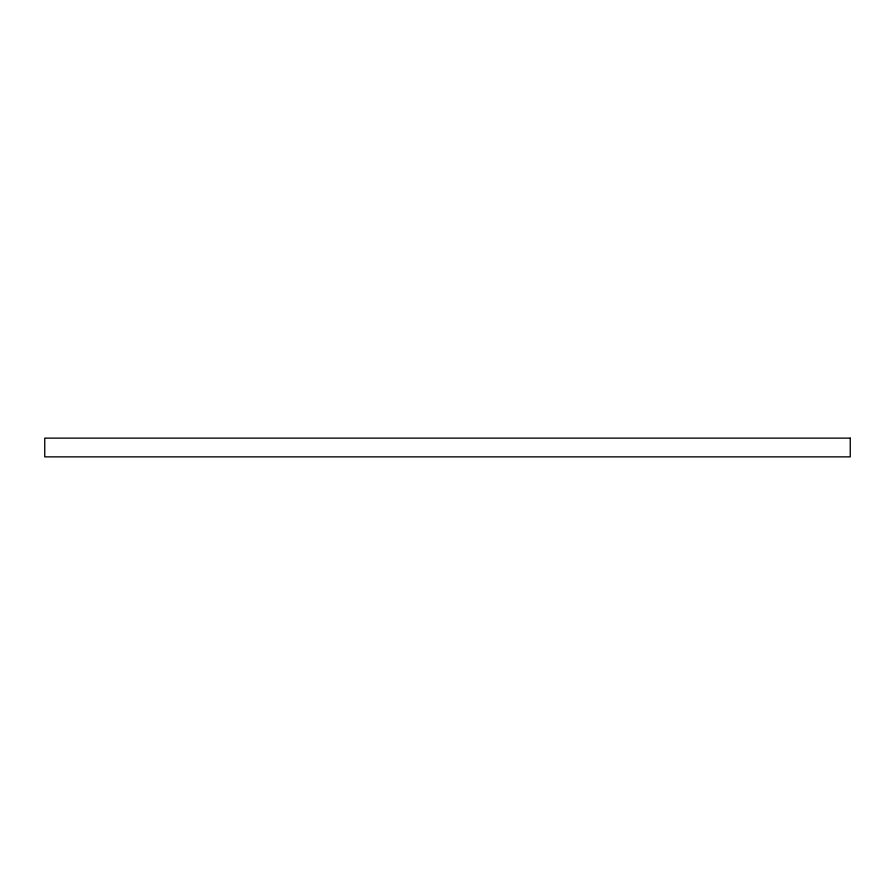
<?xml version="1.0" encoding="UTF-8"?>
<svg xmlns="http://www.w3.org/2000/svg" width="895" height="895" viewBox="0 0 895 895"><rect width="100%" height="100%" fill="white"/><g stroke="black" fill="none" stroke-linecap="round" stroke-linejoin="round"><path stroke-width="1.34" d="M850.25 438.136L44.75 438.136L44.75 456.864L850.25 456.864L850.25 438.136"/></g></svg>
